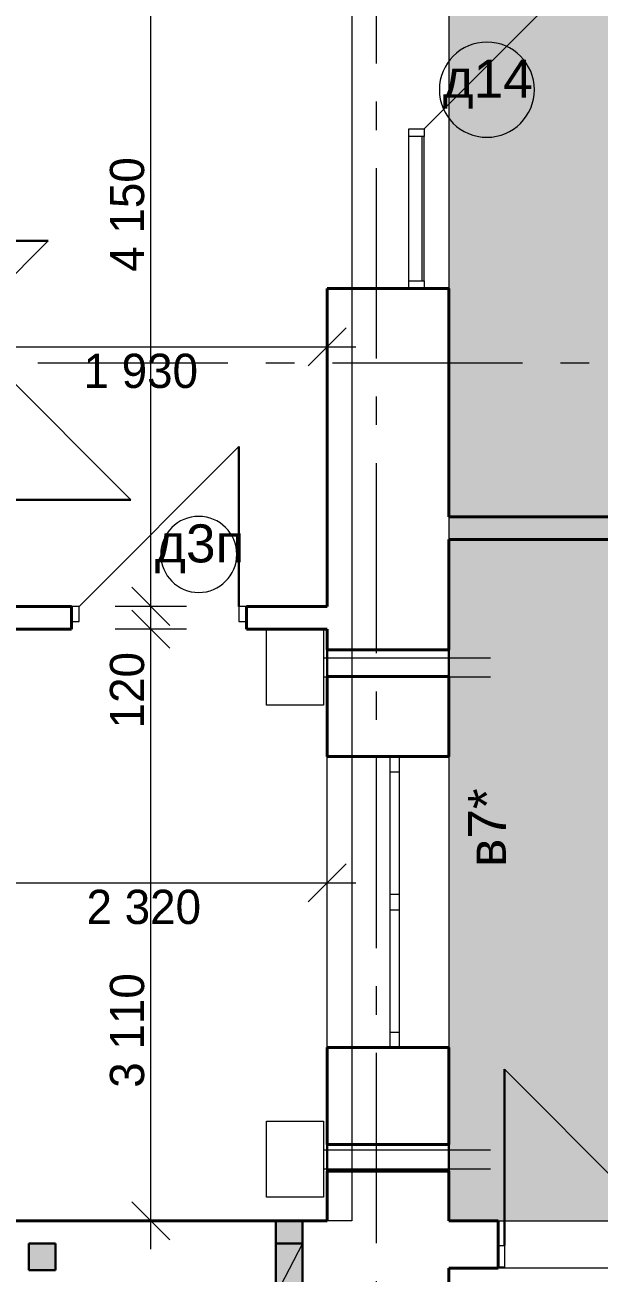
# Model space of a CAD drawing. Extents: x 299995 to 392849, y -57101 to -11292.
# Drawn here: x 324458 to 327478, y -26842 to -20281 of the extents above; entities that cross this region are included whole.
import ezdxf

# ---------------------------------------------------------------- set-up
doc = ezdxf.new("R2010")
doc.units = 0
doc.header["$MEASUREMENT"] = 0
for name, pattern in [('Wipeout_Contour', [1000, 0, -1000]), ('Пунктирная', [200, 100, -100]), ('Штрихштриховая', [1550, 1000, -200, 150, -200])]:
    doc.linetypes.add(name, pattern=pattern)
for name, color, linetype, lineweight in [('0_Ном_пера__19', 255, 'Continuous', 0), ('0_Ном_пера__41', 7, 'Continuous', 30), ('Интерьер- Перегородка_Ном_пера__1', 7, 'Continuous', 13), ('Интерьер- Перегородка_Ном_пера__21', 7, 'Continuous', 20), ('Интерьер- Перегородка_Ном_пера__41', 7, 'Continuous', 30), ('Интерьер- Перегородка_Ном_пера__61', 7, 'Continuous', 40), ('Колонны_Ном_пера__1', 7, 'Continuous', 13), ('Колонны_Ном_пера__19', 255, 'Continuous', 0), ('Колонны_Ном_пера__41', 7, 'Continuous', 30), ('перегородки_Ном_пера__1', 7, 'Continuous', 13), ('перегородки_Ном_пера__21', 7, 'Continuous', 20), ('перегородки_Ном_пера__41', 7, 'Continuous', 30), ('перегородки_Ном_пера__61', 7, 'Continuous', 40), ('Перекрытия_Ном_пера__1', 7, 'Continuous', 13), ('Перекрытия_Ном_пера__21', 7, 'Continuous', 20)]:
    doc.layers.add(name, color=color, linetype=linetype, lineweight=lineweight)
for name, color, linetype in [('Интерьер- Перегородка', 7, 'Continuous'), ('Перекрытия', 7, 'Continuous'), ('РОЗМІРИ ПЕРЕГОРОДОК', 7, 'Continuous')]:
    doc.layers.add(name, color=color, linetype=linetype)
for name, color, linetype, lineweight, true_color in [('Интерьер- Перегородка_Ном_пера__23', 7, 'Continuous', 20, 0xff6600), ('Интерьер- Перегородка_Ном_пера__3', 7, 'Continuous', 18, 0xdd5800), ('Колонны_Ном_пера__4', 7, 'Continuous', 20, 0x016515), ('перегородки_Ном_пера__3', 7, 'Continuous', 18, 0xdd5800), ('Перекрытия_Ном_пера__191', 7, 'Continuous', 0, 0xe8e8e8), ('Перекрытия_Ном_пера__4', 7, 'Continuous', 20, 0x016515), ('РОЗМІРИ ПЕРЕГОРОДОК_Ном_пера__98', 7, 'Continuous', 13, 0x001f3e)]:
    doc.layers.add(name, color=color, linetype=linetype, lineweight=lineweight, true_color=true_color)
doc.styles.add('СГЕНЕРИР_СТИЛЬ_1', font='')
doc.styles.add('СГЕНЕРИР_СТИЛЬ_2', font='')
doc.styles.add('СГЕНЕРИР_СТИЛЬ_3', font='')
doc.styles.get('СГЕНЕРИР_СТИЛЬ_1').set_extended_font_data('Arial Кириллический')
doc.styles.get('СГЕНЕРИР_СТИЛЬ_2').set_extended_font_data('Century Gothic')
doc.styles.get('СГЕНЕРИР_СТИЛЬ_3').set_extended_font_data('Arial Unicode MS Кириллический')
doc.dimstyles.new('СГЕНЕРИР_СТИЛЬ__1', dxfattribs={"dimtxt": 179.999995, "dimasz": 190, "dimexe": 0.18, "dimexo": 0, "dimgap": 0.09, "dimtad": 3, "dimtih": 1, "dimtoh": 1, "dimdec": 0, "dimzin": 0, "dimdsep": 46, "dimtxsty": 'СГЕНЕРИР_СТИЛЬ_3', "dimblk": 'ARROWHEAD_6', "dimblk1": 'ARROWHEAD_6', "dimblk2": 'ARROWHEAD_6', "dimcen": 0.09, "dimclrd": 256, "dimclre": 256, "dimclrt": 256, "dimadec": 0, "dimazin": 0, "dimtfac": 1, "dimtdec": 4, "dimtmove": 0, "dimatfit": 3, "dimfxl": 0, "dimtolj": 1, "dimtzin": 0, "dimarcsym": 0})
doc.dimstyles.new('СГЕНЕРИР_СТИЛЬ__6', dxfattribs={"dimtxt": 179.999995, "dimasz": 190, "dimexe": 0.18, "dimexo": 0, "dimgap": 0.09, "dimtad": 1, "dimdec": 0, "dimzin": 0, "dimdsep": 46, "dimtxsty": 'СГЕНЕРИР_СТИЛЬ_3', "dimblk": 'ARROWHEAD_6', "dimblk1": 'ARROWHEAD_6', "dimblk2": 'ARROWHEAD_6', "dimcen": 0.09, "dimclrd": 256, "dimclre": 256, "dimclrt": 256, "dimadec": 0, "dimazin": 0, "dimtfac": 1, "dimtdec": 4, "dimtmove": 2, "dimatfit": 3, "dimfxl": 0, "dimtolj": 1, "dimtzin": 0, "dimarcsym": 0})
doc.dimstyles.new('СГЕНЕРИР_СТИЛЬ__7', dxfattribs={"dimtxt": 179.999995, "dimasz": 190, "dimexe": 0.18, "dimexo": 0, "dimgap": 0.09, "dimtad": 1, "dimdec": 0, "dimzin": 0, "dimdsep": 46, "dimtxsty": 'СГЕНЕРИР_СТИЛЬ_3', "dimblk": 'ARROWHEAD_6', "dimblk1": 'ARROWHEAD_6', "dimblk2": 'ARROWHEAD_6', "dimcen": 0.09, "dimclrd": 256, "dimclre": 256, "dimclrt": 256, "dimadec": 0, "dimazin": 0, "dimtfac": 1, "dimtdec": 4, "dimtmove": 0, "dimatfit": 3, "dimfxl": 0, "dimtolj": 1, "dimtzin": 0, "dimarcsym": 0})

# ---------------------------------------------------------------- blocks, each defined once
blk = doc.blocks.new('*D44')
at = {"layer": 'РОЗМІРИ ПЕРЕГОРОДОК_Ном_пера__98', "linetype": 'Continuous'}
for p, q in [((324118.1, -19578.1), (324118.1, -19203.1)), ((326048.1, -19578.1), (326048.1, -19203.1)), ((324218.1, -19290.6), (324018.1, -19490.6)), ((325948.1, -19490.6), (326148.1, -19290.6)), ((324118.1, -19390.6), (326048.1, -19390.6)), ((326048.1, -19390.6), (326198.1, -19390.6))]:
    blk.add_line(p, q, dxfattribs=at)
at = {"layer": 'РОЗМІРИ ПЕРЕГОРОДОК_Ном_пера__98', "insert": (324766.3, -19426.6), "char_height": 180, "attachment_point": 1, "style": 'СГЕНЕРИР_СТИЛЬ_2'}
blk.add_mtext('{1\xa0930}', dxfattribs=at)
blk = doc.blocks.new('ARROWHEAD_6')
at = {"linetype": 'Continuous'}
for p, q in [((-0.5, -0.5), (0.5, 0.5)), ((0, 0), (-1, 0))]:
    blk.add_line(p, q, dxfattribs=at)
blk = doc.blocks.new('*D56')
at = {"layer": 'РОЗМІРИ ПЕРЕГОРОДОК_Ном_пера__98', "linetype": 'Continuous'}
for p, q in [((323728.1, -24978.4), (323728.1, -24603.4)), ((326048.1, -24978.4), (326048.1, -24603.4)), ((323828.1, -24690.9), (323628.1, -24890.9)), ((325948.1, -24890.9), (326148.1, -24690.9)), ((323728.1, -24790.9), (326048.1, -24790.9)), ((326048.1, -24790.9), (326198.1, -24790.9))]:
    blk.add_line(p, q, dxfattribs=at)
at = {"layer": 'РОЗМІРИ ПЕРЕГОРОДОК_Ном_пера__98', "char_height": 180, "attachment_point": 1, "style": 'СГЕНЕРИР_СТИЛЬ_2'}
for s, insert in [('{120}', (323828.1, -24826.9)), ('{2\xa0320}', (324782.2, -24826.9))]:
    blk.add_mtext(s, dxfattribs=dict(at, insert=insert))
blk = doc.blocks.new('*D59')
at = {"layer": 'РОЗМІРИ ПЕРЕГОРОДОК_Ном_пера__98', "linetype": 'Continuous'}
for p, q in [((324118.1, -22160.7), (324118.1, -21785.7)), ((326048.1, -22160.7), (326048.1, -21785.7)), ((324218.1, -21873.2), (324018.1, -22073.2)), ((325948.1, -22073.2), (326148.1, -21873.2)), ((324118.1, -21973.2), (326048.1, -21973.2)), ((326048.1, -21973.2), (326198.1, -21973.2))]:
    blk.add_line(p, q, dxfattribs=at)
at = {"layer": 'РОЗМІРИ ПЕРЕГОРОДОК_Ном_пера__98', "insert": (324766.3, -22009.2), "char_height": 180, "attachment_point": 1, "style": 'СГЕНЕРИР_СТИЛЬ_2'}
blk.add_mtext('{1\xa0930}', dxfattribs=at)
blk = doc.blocks.new('*D66')
at = {"layer": 'РОЗМІРИ ПЕРЕГОРОДОК_Ном_пера__98', "linetype": 'Continuous'}
for p, q in [((325021.1, -23357.1), (325221.1, -23557.1)), ((325308.6, -23457.1), (324933.6, -23457.1)), ((325121.1, -26566.6), (325121.1, -23457.1)), ((325021.1, -26466.6), (325221.1, -26666.6)), ((325308.6, -26566.6), (324933.6, -26566.6)), ((325121.1, -26716.6), (325121.1, -26566.6))]:
    blk.add_line(p, q, dxfattribs=at)
at = {"layer": 'РОЗМІРИ ПЕРЕГОРОДОК_Ном_пера__98', "char_height": 180, "attachment_point": 1, "rotation": 90, "style": 'СГЕНЕРИР_СТИЛЬ_2'}
for s, insert in [('{120}', (324905.1, -23978.9)), ('{3\xa0110}', (324905.1, -25867.8))]:
    blk.add_mtext(s, dxfattribs=dict(at, insert=insert))
blk = doc.blocks.new('*D67')
at = {"layer": 'РОЗМІРИ ПЕРЕГОРОДОК_Ном_пера__98', "linetype": 'Continuous'}
for p, q in [((325021.1, -23237.1), (325221.1, -23437.1)), ((325308.6, -23337.1), (324933.6, -23337.1)), ((325121.1, -23457.1), (325121.1, -23337.1)), ((325021.1, -23357.1), (325221.1, -23557.1))]:
    blk.add_line(p, q, dxfattribs=at)
blk = doc.blocks.new('*D68')
at = {"layer": 'РОЗМІРИ ПЕРЕГОРОДОК_Ном_пера__98', "linetype": 'Continuous'}
for p, q in [((325221.1, -19286.6), (325021.1, -19086.6)), ((325121.1, -19186.6), (325121.1, -19036.6)), ((325308.6, -19186.6), (324933.6, -19186.6)), ((325121.1, -23337.1), (325121.1, -19186.6)), ((325021.1, -23237.1), (325221.1, -23437.1)), ((325308.6, -23337.1), (324933.6, -23337.1))]:
    blk.add_line(p, q, dxfattribs=at)
at = {"layer": 'РОЗМІРИ ПЕРЕГОРОДОК_Ном_пера__98', "insert": (324905.1, -21578.6), "char_height": 180, "attachment_point": 1, "rotation": 90, "style": 'СГЕНЕРИР_СТИЛЬ_2'}
blk.add_mtext('{4\xa0150}', dxfattribs=at)
blk = doc.blocks.new('Линия_5169', base_point=(326308.1, -54983.9))
at = {"layer": 'Перекрытия_Ном_пера__4', "linetype": 'Штрихштриховая'}
blk.add_line((326308.1, -54583.9), (326308.1, -16865.1), dxfattribs=at)
blk = doc.blocks.new('Линия_5188', base_point=(305525.9, -22056.6))
at = {"layer": 'Перекрытия_Ном_пера__4', "linetype": 'Штрихштриховая'}
blk.add_line((305925.9, -22056.6), (389097.3, -22056.6), dxfattribs=at)

msp = doc.modelspace()

# ---------------------------------------------------------------- hatches: boundary and pattern name
at = {"layer": '0_Ном_пера__19', "linetype": 'Continuous'}
msp.add_hatch(color=256, dxfattribs=at).paths.add_polyline_path([(325778.1, -26686.6), (325918.1, -26686.6), (325918.1, -26566.6), (325778.1, -26566.6)], flags=0)
at = {"layer": 'Колонны_Ном_пера__19', "linetype": 'Continuous'}
msp.add_hatch(color=256, dxfattribs=at).paths.add_polyline_path([(325918.1, -26686.6), (325778.1, -26686.6), (325778.1, -26956.6), (325918.1, -26956.6)], flags=0)
at = {"layer": 'Колонны_Ном_пера__4', "linetype": 'Continuous'}
msp.add_hatch(color=256, dxfattribs=at).paths.add_polyline_path([(324618.1, -26686.6), (324478.1, -26686.6), (324478.1, -26826.6), (324618.1, -26826.6)], flags=0)
at = {"layer": 'Перекрытия_Ном_пера__191', "linetype": 'Continuous'}
msp.add_hatch(color=256, dxfattribs=at).paths.add_polyline_path([(326688.1, -19186.6), (326688.1, -26566.6), (328288.1, -26566.6), (328288.1, -19186.6)], flags=0)

# ---------------------------------------------------------------- linework, layer by layer
at = {"layer": '0_Ном_пера__41', "linetype": 'Continuous'}
for p, q in [((325918.1, -26566.6), (325778.1, -26566.6)), ((325778.1, -26566.6), (325778.1, -26686.6)), ((325918.1, -26686.6), (325918.1, -26566.6)), ((325778.1, -26686.6), (325918.1, -26686.6))]:
    msp.add_line(p, q, dxfattribs=at)
at = {"layer": 'Интерьер- Перегородка_Ном_пера__1', "linetype": 'Continuous'}
msp.add_line((326548.1, -21626.6), (326548.1, -20866.6), dxfattribs=at)
at = {"layer": 'Интерьер- Перегородка_Ном_пера__21', "linetype": 'Continuous'}
for p, q in [((326558.1, -20826.6), (327768.1, -19616.6)), ((326478.1, -21626.6), (326478.1, -20866.6)), ((326558.1, -21626.6), (326558.1, -20866.6)), ((327906.1, -26696.6), (326980.1, -25770.6))]:
    msp.add_line(p, q, dxfattribs=at)
at = {"layer": 'Интерьер- Перегородка_Ном_пера__21', "linetype": 'Пунктирная'}
for p, q in [((326478.1, -20866.6), (326478.1, -20826.6)), ((326478.1, -20826.6), (326492.7, -20826.6)), ((326492.7, -20826.6), (326518.1, -20826.6)), ((326518.1, -20826.6), (326558.1, -20826.6)), ((326558.1, -20826.6), (326558.1, -20866.6)), ((326558.1, -20866.6), (326478.1, -20866.6)), ((326478.1, -21666.6), (326478.1, -21626.6)), ((326478.1, -21626.6), (326492.7, -21626.6)), ((326492.7, -21626.6), (326518.1, -21626.6)), ((326518.1, -21626.6), (326558.1, -21626.6)), ((326558.1, -21626.6), (326558.1, -21666.6)), ((326558.1, -21666.6), (326478.1, -21666.6))]:
    msp.add_line(p, q, dxfattribs=at)
at = {"layer": 'Интерьер- Перегородка_Ном_пера__23', "linetype": 'Continuous'}
for p, q in [((326948.1, -26696.6), (326980.1, -26696.6)), ((326948.1, -26811.6), (326948.1, -26696.6)), ((326980.1, -26696.6), (326980.1, -26811.6)), ((326980.1, -26811.6), (326948.1, -26811.6))]:
    msp.add_line(p, q, dxfattribs=at)
at = {"layer": 'Интерьер- Перегородка_Ном_пера__3', "linetype": 'Continuous'}
for p, q in [((326048.1, -25656.6), (326048.1, -24126.6)), ((326688.1, -24126.6), (326688.1, -25656.6))]:
    msp.add_line(p, q, dxfattribs=at)
for start, end in [(90, 270), (270, 90)]:
    msp.add_arc((326888.1, -20621.6), 250, start, end, dxfattribs=at)
at = {"layer": 'Интерьер- Перегородка_Ном_пера__41', "linetype": 'Continuous'}
for p, q in [((326048.1, -23706.6), (326048.1, -23566.6)), ((326688.1, -23706.6), (326688.1, -23566.6)), ((326980.1, -26696.6), (326980.1, -25770.6)), ((326048.1, -26306.6), (326048.1, -26166.6)), ((326688.1, -26306.6), (326688.1, -26166.6))]:
    msp.add_line(p, q, dxfattribs=at)
at = {"layer": 'Интерьер- Перегородка_Ном_пера__61', "linetype": 'Continuous'}
for p, q in [((326048.1, -21666.6), (326048.1, -22986.6)), ((326688.1, -21666.6), (326048.1, -21666.6)), ((326688.1, -22866.6), (326688.1, -21666.6)), ((326048.1, -22986.6), (326048.1, -23337.1)), ((326688.1, -23566.6), (326688.1, -22986.6)), ((326048.1, -23457.1), (326048.1, -23566.6)), ((326308.1, -23566.6), (326048.1, -23566.6)), ((326308.1, -23566.6), (326688.1, -23566.6)), ((326048.1, -23706.6), (326048.1, -24126.6)), ((326308.1, -23706.6), (326048.1, -23706.6)), ((326308.1, -23706.6), (326688.1, -23706.6)), ((326688.1, -24126.6), (326688.1, -23706.6)), ((326688.1, -24126.6), (326048.1, -24126.6)), ((326048.1, -25656.6), (326048.1, -26166.6)), ((326688.1, -25656.6), (326048.1, -25656.6)), ((326688.1, -26166.6), (326688.1, -25656.6)), ((326308.1, -26166.6), (326048.1, -26166.6)), ((326308.1, -26166.6), (326688.1, -26166.6)), ((326048.1, -26306.6), (326048.1, -26566.6)), ((326308.1, -26306.6), (326048.1, -26306.6)), ((326308.1, -26306.6), (326688.1, -26306.6)), ((326688.1, -26566.6), (326688.1, -26306.6)), ((326048.1, -26566.6), (323728.1, -26566.6)), ((326948.1, -26566.6), (326688.1, -26566.6)), ((326948.1, -26566.6), (326911.1, -26566.6)), ((326948.1, -26566.6), (326948.1, -26816.6)), ((326688.1, -26816.6), (326948.1, -26816.6)), ((326688.1, -27076.6), (326688.1, -26816.6)), ((326948.1, -26816.6), (326911.1, -26816.6))]:
    msp.add_line(p, q, dxfattribs=at)
at = {"layer": 'Колонны_Ном_пера__1', "linetype": 'Continuous'}
msp.add_line((325918.1, -26686.6), (325778.1, -26956.6), dxfattribs=at)
at = {"layer": 'Колонны_Ном_пера__41', "linetype": 'Continuous'}
for p, q in [((324618.1, -26686.6), (324478.1, -26686.6)), ((324478.1, -26686.6), (324478.1, -26826.6)), ((324618.1, -26826.6), (324618.1, -26686.6)), ((325918.1, -26686.6), (325778.1, -26686.6)), ((325778.1, -26686.6), (325778.1, -26956.6)), ((325918.1, -26956.6), (325918.1, -26686.6)), ((324478.1, -26826.6), (324618.1, -26826.6))]:
    msp.add_line(p, q, dxfattribs=at)
at = {"layer": 'перегородки_Ном_пера__1', "linetype": 'Continuous'}
for p, q in [((325728.1, -23857.1), (325728.1, -23457.1)), ((325728.1, -23457.1), (326028.1, -23457.1)), ((326028.1, -23457.1), (326028.1, -23857.1)), ((326028.1, -23607.1), (326908, -23607.1)), ((326028.1, -23707.1), (326908, -23707.1)), ((326028.1, -23857.1), (325728.1, -23857.1)), ((325728.1, -26443.2), (325728.1, -26043.2)), ((325728.1, -26043.2), (326028.1, -26043.2)), ((326028.1, -26043.2), (326028.1, -26443.2)), ((326028.1, -26193.2), (326908, -26193.2)), ((326028.1, -26293.2), (326908, -26293.2)), ((326028.1, -26443.2), (325728.1, -26443.2))]:
    msp.add_line(p, q, dxfattribs=at)
at = {"layer": 'перегородки_Ном_пера__21', "linetype": 'Continuous'}
for p, q in [((324118.1, -21879), (324580.5, -21416.6)), ((324118.1, -21879), (325015.7, -22776.6)), ((324742.8, -23337.1), (325582.8, -22497.1)), ((324702.8, -23337.1), (324702.8, -23417.1)), ((324742.8, -23337.1), (324702.8, -23337.1)), ((324742.8, -23377.1), (324742.8, -23337.1)), ((325582.8, -23337.1), (325582.8, -23377.1)), ((325622.8, -23337.1), (325582.8, -23337.1)), ((325622.8, -23417.1), (325622.8, -23337.1)), ((324702.8, -23417.1), (324742.8, -23417.1)), ((324742.8, -23402.5), (324742.8, -23377.1)), ((324742.8, -23417.1), (324742.8, -23402.5)), ((325582.8, -23377.1), (325582.8, -23402.5)), ((325582.8, -23402.5), (325582.8, -23417.1)), ((325582.8, -23417.1), (325622.8, -23417.1))]:
    msp.add_line(p, q, dxfattribs=at)
at = {"layer": 'перегородки_Ном_пера__3', "linetype": 'Continuous'}
for start, end in [(0, 180), (180, 0)]:
    msp.add_arc((325372.6, -23064.2), 200, start, end, dxfattribs=at)
at = {"layer": 'перегородки_Ном_пера__41', "linetype": 'Continuous'}
for p, q in [((324118.1, -21416.6), (324580.5, -21416.6)), ((325582.8, -23337.1), (325582.8, -22497.1)), ((324118.1, -22776.6), (325015.7, -22776.6))]:
    msp.add_line(p, q, dxfattribs=at)
at = {"layer": 'перегородки_Ном_пера__61', "linetype": 'Continuous'}
for p, q in [((328248.1, -22866.6), (326688.1, -22866.6)), ((326688.1, -22986.6), (328248.1, -22986.6)), ((324702.8, -23337.1), (324118.1, -23337.1)), ((324702.8, -23337.1), (324702.8, -23457.1)), ((326048.1, -23337.1), (325622.8, -23337.1)), ((325622.8, -23337.1), (325622.8, -23457.1)), ((323728.1, -23457.1), (324702.8, -23457.1)), ((325622.8, -23457.1), (326048.1, -23457.1))]:
    msp.add_line(p, q, dxfattribs=at)
at = {"layer": 'Перекрытия_Ном_пера__1', "linetype": 'Continuous'}
for p, q in [((328528.1, -26816.6), (326688.1, -26816.6)), ((326688.1, -26816.6), (326688.1, -27076.6))]:
    msp.add_line(p, q, dxfattribs=at)
at = {"layer": 'Перекрытия_Ном_пера__191', "linetype": 'Continuous'}
for p, q in [((326178.1, -19186.6), (326178.1, -22986.6)), ((326178.1, -22986.6), (326178.1, -26566.6)), ((326178.1, -26566.6), (322038.3, -26566.6))]:
    msp.add_line(p, q, dxfattribs=at)
at = {"layer": 'Перекрытия_Ном_пера__21', "linetype": 'Continuous'}
for p, q in [((326688.1, -19186.6), (326688.1, -26566.6)), ((326688.1, -26566.6), (328288.1, -26566.6))]:
    msp.add_line(p, q, dxfattribs=at)

# ---------------------------------------------------------------- block references
at = {"layer": 'Перекрытия', "linetype": 'Штрихштриховая'}
msp.add_blockref('Линия_5188', (305525.9, -22056.6), dxfattribs=at)

# ---------------------------------------------------------------- texts
at = {"layer": 'Интерьер- Перегородка_Ном_пера__3', "linetype": 'Continuous', "insert": (326655.8, -20721.6), "char_height": 200, "attachment_point": 7, "style": 'СГЕНЕРИР_СТИЛЬ_1'}
msp.add_mtext('{д14}', dxfattribs=at)
at = {"layer": 'Интерьер- Перегородка_Ном_пера__3', "linetype": 'Continuous', "insert": (326988.1, -24706.6), "char_height": 200, "attachment_point": 7, "rotation": 90, "style": 'СГЕНЕРИР_СТИЛЬ_1'}
msp.add_mtext('{в7*}', dxfattribs=at)
at = {"layer": 'перегородки_Ном_пера__3', "linetype": 'Continuous', "insert": (325142.2, -23164.2), "char_height": 200, "attachment_point": 7, "style": 'СГЕНЕРИР_СТИЛЬ_1'}
msp.add_mtext('{д3п}', dxfattribs=at)

# ---------------------------------------------------------------- dimensions: what is measured, and where the dimension line sits
at = {"layer": 'РОЗМІРИ ПЕРЕГОРОДОК', "linetype": 'Continuous'}
for base, p1, p2, dimstyle, picture, middle in [((325121.0568, -26566.6238), (324828.0525, -23337.0592), (326048.0524, -19186.6236), 'СГЕНЕРИР_СТИЛЬ__7', '*D68', (324995.0568, -21270.0701)), ((325121.1, -26566.6), (324828.1, -23457.1), (324828.1, -23337.1), 'СГЕНЕРИР_СТИЛЬ__7', '*D67', (324995.1, -23776.5)), ((325121.0568, -26566.6238), (326048.0525, -26566.6238), (324828.0525, -23457.0592), 'СГЕНЕРИР_СТИЛЬ__6', '*D66', (324995.0568, -25559.2037))]:
    dim = msp.add_linear_dim(base=base, p1=p1, p2=p2, angle=90, dimstyle=dimstyle, dxfattribs=at)
    dim.commit()
    dim.dimension.update_dxf_attribs({"geometry": picture, "text_midpoint": middle})
for base, p1, p2, picture, middle in [((319838.1, -19390.6), (324118.1, -21006.8), (326048.1, -19186.6), '*D44', (325074.8, -19516.6)), ((319838.1, -21973.2), (324118.1, -21006.8), (326048.1, -21666.6), '*D59', (325074.8, -22099.2)), ((319328.1, -24790.9), (323728.1, -25206.8), (326048.1, -24126.6), '*D56', (325090.7, -24916.9))]:
    dim = msp.add_linear_dim(base=base, p1=p1, p2=p2, dimstyle='СГЕНЕРИР_СТИЛЬ__1', dxfattribs=at)
    dim.commit()
    dim.dimension.update_dxf_attribs({"geometry": picture, "text_midpoint": middle})

# ---------------------------------------------------------------- wipeouts: each hides what was drawn before it
at = {"linetype": 'Wipeout_Contour', "ltscale": 1309294.368893025}
msp.add_wipeout([(326378.1, -24206.6), (326378.1, -24851.6), (326428.1, -24851.6), (326428.1, -24206.6)], dxfattribs=at).dxf.layer = 'Интерьер- Перегородка'
at = {"linetype": 'Wipeout_Contour', "ltscale": 1309514.883305528}
msp.add_wipeout([(326378.1, -24931.6), (326378.1, -25576.6), (326428.1, -25576.6), (326428.1, -24931.6)], dxfattribs=at).dxf.layer = 'Интерьер- Перегородка'

# ---------------------------------------------------------------- next in the draw order: linework, layer by layer
at = {"layer": 'Интерьер- Перегородка_Ном_пера__23', "linetype": 'Continuous'}
for p, q in [((326378.1, -24126.6), (326378.1, -24206.6)), ((326428.1, -24206.6), (326428.1, -24126.6)), ((326378.1, -24206.6), (326428.1, -24206.6)), ((326428.1, -24851.6), (326378.1, -24851.6)), ((326378.1, -24851.6), (326378.1, -24891.6)), ((326428.1, -24891.6), (326428.1, -24851.6)), ((326378.1, -24891.6), (326378.1, -24931.6)), ((326428.1, -24931.6), (326428.1, -24891.6)), ((326378.1, -24931.6), (326428.1, -24931.6)), ((326428.1, -25576.6), (326378.1, -25576.6)), ((326378.1, -25576.6), (326378.1, -25656.6)), ((326428.1, -25656.6), (326428.1, -25576.6))]:
    msp.add_line(p, q, dxfattribs=at)
at = {"layer": 'Интерьер- Перегородка_Ном_пера__3', "linetype": 'Continuous'}
for p, q in [((326378.1, -24206.6), (326378.1, -24851.6)), ((326428.1, -24851.6), (326428.1, -24206.6)), ((326378.1, -24931.6), (326378.1, -25576.6)), ((326428.1, -25576.6), (326428.1, -24931.6))]:
    msp.add_line(p, q, dxfattribs=at)

# ---------------------------------------------------------------- next in the draw order: block references
at = {"layer": 'Перекрытия', "linetype": 'Штрихштриховая'}
msp.add_blockref('Линия_5169', (326308.1, -54983.9), dxfattribs=at)

doc.saveas('drawing.dxf')
